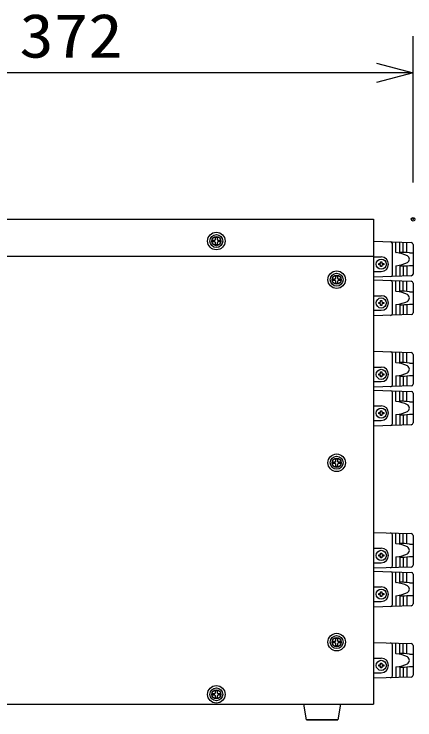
# Model space of a CAD drawing. Units: millimetres, scale not verified. Extents: x -62 to 63, y -116 to 117.
# Drawn here: x 32.91 to 54.78, y 37.22 to 75.78 of the extents above; entities that cross this region are included whole.
import ezdxf
from ezdxf.enums import TextEntityAlignment as Align

# ---------------------------------------------------------------- set-up
doc = ezdxf.new("R2010")
doc.units = ezdxf.units.MM
doc.header["$LTSCALE"] = 0.391807
doc.header["$PDMODE"] = 32
doc.header["$PDSIZE"] = 0.196
doc.layers.add('0-2_GAIKEI', color=1, linetype='Continuous')
doc.layers.add('0-3_WAKU', color=1, linetype='Continuous')
doc.styles.add('ＭＳ ゴシック', font='')
doc.styles.get('ＭＳ ゴシック').set_extended_font_data('MS Gothic')

# ---------------------------------------------------------------- blocks, each defined once
blk = doc.blocks.new('_OPEN30')
at = {"layer": '0-3_WAKU', "color": 7}
blk.add_line((0, 0), (-1, 0), dxfattribs=at)
blk.add_lwpolyline([(-1, 0.2679), (0, 0), (-1, -0.2679)], dxfattribs=at)

msp = doc.modelspace()

# ---------------------------------------------------------------- linework, layer by layer
at = {"layer": '0-2_GAIKEI', "color": 3}
for p, q in [((54.6839, 66.5682), (54.6839, 74.5682)), ((52.6839, 72.5682), (19.4839, 72.5682))]:
    msp.add_line(p, q, dxfattribs=at)
at = {"layer": '0-2_GAIKEI', "color": 7}
for p, q in [((17.4839, 64.5682), (52.5241, 64.5682)), ((52.5241, 64.5682), (52.5241, 38.0681)), ((21.5209, 62.5498), (52.5241, 62.5498)), ((17.4839, 38.0681), (52.5241, 38.0681)), ((48.8741, 37.2181), (48.7241, 38.0681)), ((50.7241, 38.0681), (50.5741, 37.2181))]:
    msp.add_line(p, q, dxfattribs=at)
at = {"layer": '0-2_GAIKEI'}
for p, q in [((43.7347, 63.4229), (43.8555, 63.4229)), ((43.7347, 63.3323), (43.7347, 63.4229)), ((43.8555, 63.3323), (43.7347, 63.3323)), ((43.9011, 63.5893), (43.9922, 63.5893)), ((43.9011, 63.469), (43.9011, 63.5893)), ((43.9011, 63.1659), (43.9011, 63.287)), ((43.9922, 63.5893), (43.9922, 63.469)), ((43.9922, 63.287), (43.9922, 63.1659)), ((44.037, 63.4229), (44.1584, 63.4229)), ((44.1584, 63.3323), (44.037, 63.3323)), ((44.1584, 63.4229), (44.1584, 63.3323)), ((52.5241, 63.3702), (54.5861, 63.3001)), ((53.5535, 61.539), (53.5535, 63.2374)), ((53.7456, 62.7573), (53.7456, 63.3283)), ((53.9574, 62.7613), (53.9574, 63.3214)), ((54.149, 62.7598), (54.149, 63.3147)), ((54.3508, 62.7476), (54.3508, 63.3078)), ((43.9922, 63.1659), (43.9011, 63.1659)), ((54.6839, 63.1988), (54.6839, 61.5776)), ((52.5241, 62.5107), (52.9481, 62.5107)), ((53.7456, 62.7573), (53.7687, 62.7471)), ((54.4821, 62.7296), (54.6839, 62.7296)), ((52.8171, 62.1474), (52.8772, 62.1474)), ((52.8171, 62.0763), (52.8171, 62.1474)), ((52.9129, 62.2432), (52.9835, 62.2432)), ((52.9129, 62.1826), (52.9129, 62.2432)), ((52.9835, 62.2432), (52.9835, 62.1826)), ((53.0186, 62.1474), (53.0793, 62.1474)), ((53.0793, 62.1474), (53.0793, 62.0763)), ((52.5241, 61.7131), (52.9481, 61.7131)), ((52.8772, 62.0763), (52.8171, 62.0763)), ((52.9129, 61.9808), (52.9129, 62.0412)), ((52.9835, 61.9808), (52.9129, 61.9808)), ((52.9835, 62.0412), (52.9835, 61.9808)), ((53.0793, 62.0763), (53.0186, 62.0763)), ((53.7456, 62.0191), (53.7687, 62.0293)), ((53.7456, 62.0191), (53.7456, 61.4481)), ((53.9574, 62.0152), (53.9574, 61.4551)), ((54.149, 62.0167), (54.149, 61.4617)), ((54.3508, 62.0288), (54.3508, 61.4687)), ((54.4821, 62.0469), (54.6839, 62.0469)), ((54.5861, 61.4766), (52.5241, 61.4063)), ((52.5241, 61.2523), (54.5861, 61.1822)), ((53.5535, 59.4211), (53.5535, 61.1195)), ((53.7456, 60.6394), (53.7456, 61.2104)), ((53.9574, 60.6434), (53.9574, 61.2035)), ((54.149, 60.6419), (54.149, 61.1968)), ((54.3508, 60.6297), (54.3508, 61.1899)), ((54.6839, 61.0809), (54.6839, 59.4597)), ((53.7456, 60.6394), (53.7687, 60.6292)), ((54.4821, 60.6117), (54.6839, 60.6117)), ((52.5241, 60.3928), (52.9481, 60.3928)), ((53.7456, 59.9012), (53.7687, 59.9114)), ((53.7456, 59.9012), (53.7456, 59.3302)), ((53.9574, 59.8973), (53.9574, 59.3372)), ((54.149, 59.8988), (54.149, 59.3438)), ((54.3508, 59.9109), (54.3508, 59.3508)), ((54.4821, 59.929), (54.6839, 59.929)), ((52.5241, 59.5952), (52.9481, 59.5952)), ((54.5861, 59.3587), (52.5241, 59.2884)), ((52.5241, 57.3537), (54.5861, 57.2836)), ((53.5535, 55.5226), (53.5535, 57.221)), ((53.7456, 56.7408), (53.7456, 57.3119)), ((53.9574, 56.7448), (53.9574, 57.3049)), ((54.149, 56.7433), (54.149, 57.2982)), ((54.3508, 56.7312), (54.3508, 57.2913)), ((54.6839, 57.1824), (54.6839, 55.5612)), ((53.7456, 56.7408), (53.7687, 56.7307)), ((54.4821, 56.7131), (54.6839, 56.7131)), ((52.5241, 56.4942), (52.9481, 56.4942)), ((53.7456, 56.0027), (53.7687, 56.0128)), ((53.7456, 56.0027), (53.7456, 55.4317)), ((53.9574, 55.9987), (53.9574, 55.4386)), ((54.149, 56.0002), (54.149, 55.4453)), ((54.3508, 56.0123), (54.3508, 55.4522)), ((54.4821, 56.0304), (54.6839, 56.0304)), ((52.5241, 55.6966), (52.9481, 55.6966)), ((54.5861, 55.4602), (52.5241, 55.3898)), ((52.5241, 55.2358), (54.5861, 55.1657)), ((53.7456, 54.6229), (53.7456, 55.194)), ((53.9574, 54.6269), (53.9574, 55.187)), ((54.149, 54.6254), (54.149, 55.1803)), ((54.3508, 54.6133), (54.3508, 55.1734)), ((53.5535, 53.4046), (53.5535, 55.1031)), ((54.6839, 55.0645), (54.6839, 53.4433)), ((52.5241, 54.3763), (52.9481, 54.3763)), ((53.7456, 54.6229), (53.7687, 54.6128)), ((54.4821, 54.5952), (54.6839, 54.5952)), ((52.8171, 54.0131), (52.8772, 54.0131)), ((52.8171, 53.942), (52.8171, 54.0131)), ((52.9129, 54.1089), (52.9835, 54.1089)), ((52.9129, 54.0482), (52.9129, 54.1089)), ((52.9835, 54.1089), (52.9835, 54.0482)), ((53.0186, 54.0131), (53.0793, 54.0131)), ((53.0793, 54.0131), (53.0793, 53.942)), ((52.8772, 53.942), (52.8171, 53.942)), ((52.9129, 53.8464), (52.9129, 53.9068)), ((52.9835, 53.8464), (52.9129, 53.8464)), ((52.9835, 53.9068), (52.9835, 53.8464)), ((53.0793, 53.942), (53.0186, 53.942)), ((53.7456, 53.8848), (53.7687, 53.8949)), ((53.7456, 53.8848), (53.7456, 53.3138)), ((53.9574, 53.8808), (53.9574, 53.3207)), ((54.149, 53.8823), (54.149, 53.3274)), ((54.3508, 53.8944), (54.3508, 53.3343)), ((54.4821, 53.9125), (54.6839, 53.9125)), ((52.5241, 53.5787), (52.9481, 53.5787)), ((54.5861, 53.3422), (52.5241, 53.2719)), ((50.301, 51.311), (50.4218, 51.311)), ((50.301, 51.2204), (50.301, 51.311)), ((50.4674, 51.4774), (50.5585, 51.4774)), ((50.4674, 51.3571), (50.4674, 51.4774)), ((50.5585, 51.4774), (50.5585, 51.3571)), ((50.6033, 51.311), (50.7247, 51.311)), ((50.7247, 51.311), (50.7247, 51.2204)), ((50.4218, 51.2204), (50.301, 51.2204)), ((50.4674, 51.054), (50.4674, 51.1751)), ((50.5585, 51.054), (50.4674, 51.054)), ((50.5585, 51.1751), (50.5585, 51.054)), ((50.7247, 51.2204), (50.6033, 51.2204)), ((52.5241, 47.4623), (54.5861, 47.3922)), ((53.5535, 45.6311), (53.5535, 47.3295)), ((53.7456, 46.8494), (53.7456, 47.4204)), ((53.9574, 46.8534), (53.9574, 47.4135)), ((54.149, 46.8519), (54.149, 47.4068)), ((54.3508, 46.8398), (54.3508, 47.3999)), ((54.6839, 47.2909), (54.6839, 45.6697)), ((53.7456, 46.8494), (53.7687, 46.8393)), ((54.4821, 46.8217), (54.6839, 46.8217)), ((52.5241, 46.6028), (52.9481, 46.6028)), ((52.9129, 46.3353), (52.9835, 46.3353)), ((52.9129, 46.2747), (52.9129, 46.3353)), ((52.9835, 46.3353), (52.9835, 46.2747)), ((52.8171, 46.2395), (52.8772, 46.2395)), ((52.8171, 46.1685), (52.8171, 46.2395)), ((52.8772, 46.1685), (52.8171, 46.1685)), ((52.9129, 46.0729), (52.9129, 46.1333)), ((52.9835, 46.0729), (52.9129, 46.0729)), ((52.9835, 46.1333), (52.9835, 46.0729)), ((53.0186, 46.2395), (53.0793, 46.2395)), ((53.0793, 46.1685), (53.0186, 46.1685)), ((53.0793, 46.2395), (53.0793, 46.1685)), ((53.7456, 46.1113), (53.7687, 46.1214)), ((53.7456, 46.1113), (53.7456, 45.5402)), ((53.9574, 46.1073), (53.9574, 45.5472)), ((54.149, 46.1088), (54.149, 45.5539)), ((54.3508, 46.1209), (54.3508, 45.5608)), ((54.4821, 46.139), (54.6839, 46.139)), ((52.5241, 45.8052), (52.9481, 45.8052)), ((54.5861, 45.5687), (52.5241, 45.4984)), ((52.5241, 45.3444), (54.5861, 45.2743)), ((53.5535, 43.5132), (53.5535, 45.2116)), ((53.7456, 44.7315), (53.7456, 45.3025)), ((53.9574, 44.7355), (53.9574, 45.2956)), ((54.149, 44.734), (54.149, 45.2889)), ((54.3508, 44.7219), (54.3508, 45.282)), ((54.6839, 45.173), (54.6839, 43.5518)), ((53.7456, 44.7315), (53.7687, 44.7214)), ((52.5241, 44.4849), (52.9481, 44.4849)), ((54.4821, 44.7038), (54.6839, 44.7038)), ((53.7456, 43.9933), (53.7687, 44.0035)), ((53.7456, 43.9933), (53.7456, 43.4223)), ((53.9574, 43.9894), (53.9574, 43.4293)), ((54.149, 43.9909), (54.149, 43.436)), ((54.3508, 44.003), (54.3508, 43.4429)), ((54.4821, 44.0211), (54.6839, 44.0211)), ((52.5241, 43.6873), (52.9481, 43.6873)), ((54.5861, 43.4508), (52.5241, 43.3805)), ((52.5241, 41.4528), (54.5861, 41.3827)), ((53.5535, 39.6216), (53.5535, 41.32)), ((53.7456, 40.8399), (53.7456, 41.4109)), ((53.9574, 40.8439), (53.9574, 41.404)), ((54.149, 40.8424), (54.149, 41.3973)), ((54.3508, 40.8302), (54.3508, 41.3904)), ((54.6839, 41.2814), (54.6839, 39.6602)), ((52.5241, 40.5933), (52.9481, 40.5933)), ((53.7456, 40.8399), (53.7687, 40.8297)), ((54.4821, 40.8122), (54.6839, 40.8122)), ((53.7456, 40.1017), (53.7687, 40.1119)), ((53.7456, 40.1017), (53.7456, 39.5307)), ((54.3508, 40.1114), (54.3508, 39.5513)), ((54.4821, 40.1295), (54.6839, 40.1295)), ((52.5241, 39.7957), (52.9481, 39.7957)), ((53.9574, 40.0978), (53.9574, 39.5377)), ((54.149, 40.0993), (54.149, 39.5443)), ((54.5861, 39.5592), (52.5241, 39.4889)), ((43.7347, 38.6585), (43.8555, 38.6585)), ((43.7347, 38.5678), (43.7347, 38.6585)), ((43.8555, 38.5678), (43.7347, 38.5678)), ((43.9011, 38.8249), (43.9922, 38.8249)), ((43.9011, 38.7045), (43.9011, 38.8249)), ((43.9922, 38.8249), (43.9922, 38.7045)), ((44.037, 38.6585), (44.1584, 38.6585)), ((44.1584, 38.5678), (44.037, 38.5678)), ((44.1584, 38.6585), (44.1584, 38.5678)), ((43.9011, 38.4014), (43.9011, 38.5225)), ((43.9922, 38.4014), (43.9011, 38.4014)), ((43.9922, 38.5225), (43.9922, 38.4014))]:
    msp.add_line(p, q, dxfattribs=at)
for points in [[(50.4213, 61.2208), (50.3005, 61.2208), (50.3005, 61.3114), (50.4213, 61.3114)], [(50.4669, 61.3575), (50.4669, 61.4778), (50.558, 61.4778), (50.558, 61.3575)], [(50.6028, 61.3114), (50.7242, 61.3114), (50.7242, 61.2208), (50.6028, 61.2208)], [(50.558, 61.1755), (50.558, 61.0544), (50.4669, 61.0544), (50.4669, 61.1755)], [(52.8772, 59.9584), (52.8171, 59.9584), (52.8171, 60.0295), (52.8772, 60.0295)], [(52.9129, 60.0647), (52.9129, 60.1253), (52.9835, 60.1253), (52.9835, 60.0647)], [(52.9835, 59.9233), (52.9835, 59.8629), (52.9129, 59.8629), (52.9129, 59.9233)], [(53.0186, 60.0295), (53.0793, 60.0295), (53.0793, 59.9584), (53.0186, 59.9584)], [(52.8772, 56.0599), (52.8171, 56.0599), (52.8171, 56.131), (52.8772, 56.131)], [(52.9129, 56.1661), (52.9129, 56.2268), (52.9835, 56.2268), (52.9835, 56.1661)], [(52.9835, 56.0247), (52.9835, 55.9643), (52.9129, 55.9643), (52.9129, 56.0247)], [(53.0186, 56.131), (53.0793, 56.131), (53.0793, 56.0599), (53.0186, 56.0599)], [(52.8772, 44.0505), (52.8171, 44.0505), (52.8171, 44.1216), (52.8772, 44.1216)], [(52.9129, 44.1568), (52.9129, 44.2174), (52.9835, 44.2174), (52.9835, 44.1568)], [(52.9835, 44.0154), (52.9835, 43.955), (52.9129, 43.955), (52.9129, 44.0154)], [(53.0186, 44.1216), (53.0793, 44.1216), (53.0793, 44.0505), (53.0186, 44.0505)], [(50.4669, 41.5591), (50.4669, 41.6795), (50.558, 41.6795), (50.558, 41.5591)], [(50.4213, 41.4224), (50.3005, 41.4224), (50.3005, 41.5131), (50.4213, 41.5131)], [(50.558, 41.3771), (50.558, 41.256), (50.4669, 41.256), (50.4669, 41.3771)], [(50.6028, 41.5131), (50.7242, 41.5131), (50.7242, 41.4224), (50.6028, 41.4224)], [(52.8772, 40.1589), (52.8171, 40.1589), (52.8171, 40.23), (52.8772, 40.23)], [(52.9129, 40.2652), (52.9129, 40.3258), (52.9835, 40.3258), (52.9835, 40.2652)], [(52.9835, 40.1238), (52.9835, 40.0634), (52.9129, 40.0634), (52.9129, 40.1238)], [(53.0186, 40.23), (53.0793, 40.23), (53.0793, 40.1589), (53.0186, 40.1589)]]:
    msp.add_lwpolyline(points, dxfattribs=at)
at = {"layer": '0-2_GAIKEI', "color": 7}
msp.add_lwpolyline([(48.8741, 37.2181), (50.5741, 37.2181), (48.8741, 37.2181)], dxfattribs=at)
at = {"layer": '0-2_GAIKEI'}
for centre, radius in [((43.9463, 63.3776), 0.4793), ((43.9464, 63.3776), 0.3534), ((43.9468, 63.3776), 0.2522), ((52.9482, 62.112), 0.2777), ((50.5121, 61.2661), 0.4793), ((50.5122, 61.2661), 0.3534), ((50.5126, 61.2661), 0.2522), ((52.9482, 59.9941), 0.2777), ((52.9482, 56.0955), 0.2777), ((52.9482, 53.9776), 0.2777), ((50.5126, 51.2657), 0.4793), ((50.5127, 51.2657), 0.3534), ((50.5131, 51.2657), 0.2522), ((52.9482, 46.2041), 0.2777), ((52.9482, 44.0862), 0.2777), ((50.5121, 41.4677), 0.4793), ((50.5122, 41.4677), 0.3534), ((50.5126, 41.4677), 0.2522), ((52.9482, 40.1946), 0.2777), ((43.9463, 38.6132), 0.4793), ((43.9464, 38.6132), 0.3534), ((43.9468, 38.6132), 0.2522)]:
    msp.add_circle(centre, radius, dxfattribs=at)
for centre, radius, start, end in [((43.8557, 63.4683), 0.0454, 269.78717, 0.83223), ((43.8559, 63.287), 0.0452, 359.89514, 90.41709), ((44.0375, 63.4682), 0.0452, 178.97833, 269.46057), ((44.0373, 63.2872), 0.0451, 90.32404, 180.30558), ((53.453, 63.2378), 0.1005, 359.81023, 88.18462), ((54.5824, 63.1986), 0.1015, 0.10088, 87.90395), ((52.9479, 62.1119), 0.3988, 270.01779, 89.98221), ((53.4874, 60.5984), 2.1671, 65.70591, 82.54314), ((54.033, 59.5467), 3.2144, 81.96877, 91.29512), ((54.2637, 62.3881), 0.2183, 301.87262, 58.13155), ((52.8775, 62.1828), 0.0354, 269.58999, 359.60868), ((53.0186, 62.1825), 0.0351, 179.96057, 270.03943), ((53.4809, 64.2057), 2.1951, 277.53223, 294.15053), ((52.8775, 62.0409), 0.0354, 0.39131, 90.41002), ((53.0186, 62.0412), 0.0351, 89.96058, 180.03942), ((54.033, 65.2297), 3.2144, 268.70488, 278.03123), ((50.4215, 61.3568), 0.0454, 269.78717, 0.83223), ((50.6033, 61.3567), 0.0452, 178.97833, 269.46057), ((53.4526, 61.5388), 0.1009, 272.02687, 0.11879), ((54.5827, 61.5777), 0.1011, 271.88571, 359.96928), ((50.4217, 61.1756), 0.0452, 359.89514, 90.41709), ((50.6031, 61.1757), 0.0451, 90.32404, 180.30558), ((53.453, 61.1199), 0.1005, 359.81023, 88.18462), ((54.5824, 61.0807), 0.1015, 0.10088, 87.90395), ((53.4874, 58.4805), 2.1671, 65.70591, 82.54314), ((54.033, 57.4288), 3.2144, 81.96877, 91.29512), ((52.9479, 59.994), 0.3988, 270.01779, 89.98221), ((54.2637, 60.2702), 0.2183, 301.87262, 58.13155), ((52.8775, 60.0649), 0.0354, 269.58999, 359.60868), ((52.8775, 59.923), 0.0354, 0.39131, 90.41002), ((53.0186, 60.0646), 0.0351, 179.96057, 270.03943), ((53.0186, 59.9233), 0.0351, 89.96058, 180.03942), ((53.4809, 62.0878), 2.1951, 277.53223, 294.15053), ((54.033, 63.1118), 3.2144, 268.70488, 278.03123), ((53.4526, 59.4209), 0.1009, 272.02687, 0.11879), ((54.5827, 59.4598), 0.1011, 271.88571, 359.96928), ((53.453, 57.2213), 0.1005, 359.81023, 88.18462), ((54.5824, 57.1822), 0.1015, 0.10088, 87.90395), ((53.4874, 54.582), 2.1671, 65.70591, 82.54314), ((54.033, 53.5303), 3.2144, 81.96877, 91.29512), ((52.9479, 56.0954), 0.3988, 270.01779, 89.98221), ((54.2637, 56.3717), 0.2183, 301.87262, 58.13155), ((52.8775, 56.1664), 0.0354, 269.58999, 359.60868), ((52.8775, 56.0245), 0.0354, 0.39131, 90.41002), ((53.0186, 56.1661), 0.0351, 179.96057, 270.03943), ((53.0186, 56.0248), 0.0351, 89.96058, 180.03942), ((53.4809, 58.1892), 2.1951, 277.53223, 294.15053), ((54.033, 59.2132), 3.2144, 268.70488, 278.03123), ((54.5827, 55.5612), 0.1011, 271.88571, 359.96928), ((53.4526, 55.5223), 0.1009, 272.02687, 0.11879), ((53.453, 55.1034), 0.1005, 359.81023, 88.18462), ((54.5824, 55.0643), 0.1015, 0.10088, 87.90395), ((52.9479, 53.9775), 0.3988, 270.01779, 89.98221), ((53.4874, 52.464), 2.1671, 65.70591, 82.54314), ((54.033, 51.4124), 3.2144, 81.96877, 91.29512), ((54.2637, 54.2538), 0.2183, 301.87262, 58.13155), ((52.8775, 54.0485), 0.0354, 269.58999, 359.60868), ((53.0186, 54.0482), 0.0351, 179.96057, 270.03943), ((53.4809, 56.0713), 2.1951, 277.53223, 294.15053), ((52.8775, 53.9066), 0.0354, 0.39131, 90.41002), ((53.0186, 53.9068), 0.0351, 89.96058, 180.03942), ((54.033, 57.0953), 3.2144, 268.70488, 278.03123), ((53.4526, 53.4044), 0.1009, 272.02687, 0.11879), ((54.5827, 53.4433), 0.1011, 271.88571, 359.96928), ((50.422, 51.3564), 0.0454, 269.78717, 0.83223), ((50.6038, 51.3563), 0.0452, 178.97833, 269.46057), ((50.4222, 51.1751), 0.0452, 359.89514, 90.41709), ((50.6036, 51.1753), 0.0451, 90.32404, 180.30558), ((53.453, 47.3299), 0.1005, 359.81023, 88.18462), ((54.5824, 47.2907), 0.1015, 0.10088, 87.90395), ((53.4874, 44.6905), 2.1671, 65.70591, 82.54314), ((54.033, 43.6389), 3.2144, 81.96877, 91.29512), ((54.2637, 46.4803), 0.2183, 301.87262, 58.13155), ((52.8775, 46.2749), 0.0354, 269.58999, 359.60868), ((52.9479, 46.204), 0.3988, 270.01779, 89.98221), ((53.0186, 46.2747), 0.0351, 179.96057, 270.03943), ((53.4809, 48.2978), 2.1951, 277.53223, 294.15053), ((52.8775, 46.133), 0.0354, 0.39131, 90.41002), ((53.0186, 46.1333), 0.0351, 89.96058, 180.03942), ((54.033, 49.3218), 3.2144, 268.70488, 278.03123), ((53.4526, 45.6309), 0.1009, 272.02687, 0.11879), ((54.5827, 45.6698), 0.1011, 271.88571, 359.96928), ((53.453, 45.212), 0.1005, 359.81023, 88.18462), ((54.5824, 45.1728), 0.1015, 0.10088, 87.90395), ((54.033, 41.521), 3.2144, 81.96877, 91.29512), ((52.9479, 44.0861), 0.3988, 270.01779, 89.98221), ((53.4874, 42.5726), 2.1671, 65.70591, 82.54314), ((54.2637, 44.3624), 0.2183, 301.87262, 58.13155), ((52.8775, 44.157), 0.0354, 269.58999, 359.60868), ((52.8775, 44.0151), 0.0354, 0.39131, 90.41002), ((53.0186, 44.1568), 0.0351, 179.96057, 270.03943), ((53.0186, 44.0154), 0.0351, 89.96058, 180.03942), ((53.4809, 46.1799), 2.1951, 277.53223, 294.15053), ((54.033, 47.2039), 3.2144, 268.70488, 278.03123), ((53.4526, 43.513), 0.1009, 272.02687, 0.11879), ((54.5827, 43.5519), 0.1011, 271.88571, 359.96928), ((50.4215, 41.5585), 0.0454, 269.78717, 0.83223), ((50.4217, 41.3772), 0.0452, 359.89514, 90.41709), ((50.6033, 41.5583), 0.0452, 178.97833, 269.46057), ((50.6031, 41.3773), 0.0451, 90.32404, 180.30558), ((53.453, 41.3204), 0.1005, 359.81023, 88.18462), ((54.5824, 41.2812), 0.1015, 0.10088, 87.90395), ((52.9479, 40.1945), 0.3988, 270.01779, 89.98221), ((53.4874, 38.681), 2.1671, 65.70591, 82.54314), ((54.033, 37.6293), 3.2144, 81.96877, 91.29512), ((54.2637, 40.4707), 0.2183, 301.87262, 58.13155), ((52.8775, 40.2654), 0.0354, 269.58999, 359.60868), ((52.8775, 40.1235), 0.0354, 0.39131, 90.41002), ((53.0186, 40.2651), 0.0351, 179.96057, 270.03943), ((53.0186, 40.1238), 0.0351, 89.96058, 180.03942), ((53.4809, 42.2883), 2.1951, 277.53223, 294.15053), ((54.033, 43.3123), 3.2144, 268.70488, 278.03123), ((53.4526, 39.6214), 0.1009, 272.02687, 0.11879), ((54.5827, 39.6603), 0.1011, 271.88571, 359.96928), ((43.8557, 38.7039), 0.0454, 269.78717, 0.83223), ((43.8559, 38.5226), 0.0452, 359.89514, 90.41709), ((44.0375, 38.7037), 0.0452, 178.97833, 269.46057), ((44.0373, 38.5228), 0.0451, 90.32404, 180.30558)]:
    msp.add_arc(centre, radius, start, end, dxfattribs=at)
at = {"layer": '0-3_WAKU', "color": 7}
msp.add_point((54.6839, 64.5682), dxfattribs=at)

# ---------------------------------------------------------------- block references
at = {"layer": '0-2_GAIKEI', "xscale": 2, "yscale": 2}
msp.add_blockref('_OPEN30', (54.6839, 72.5682), dxfattribs=at)

# ---------------------------------------------------------------- texts
at = {"layer": '0-2_GAIKEI', "color": 3, "style": 'ＭＳ ゴシック', "width": 1.15}
msp.add_text('372', height=2.404, dxfattribs=at).set_placement((33.1968, 72.6777), align=Align.BOTTOM_LEFT)

doc.saveas('drawing.dxf')
